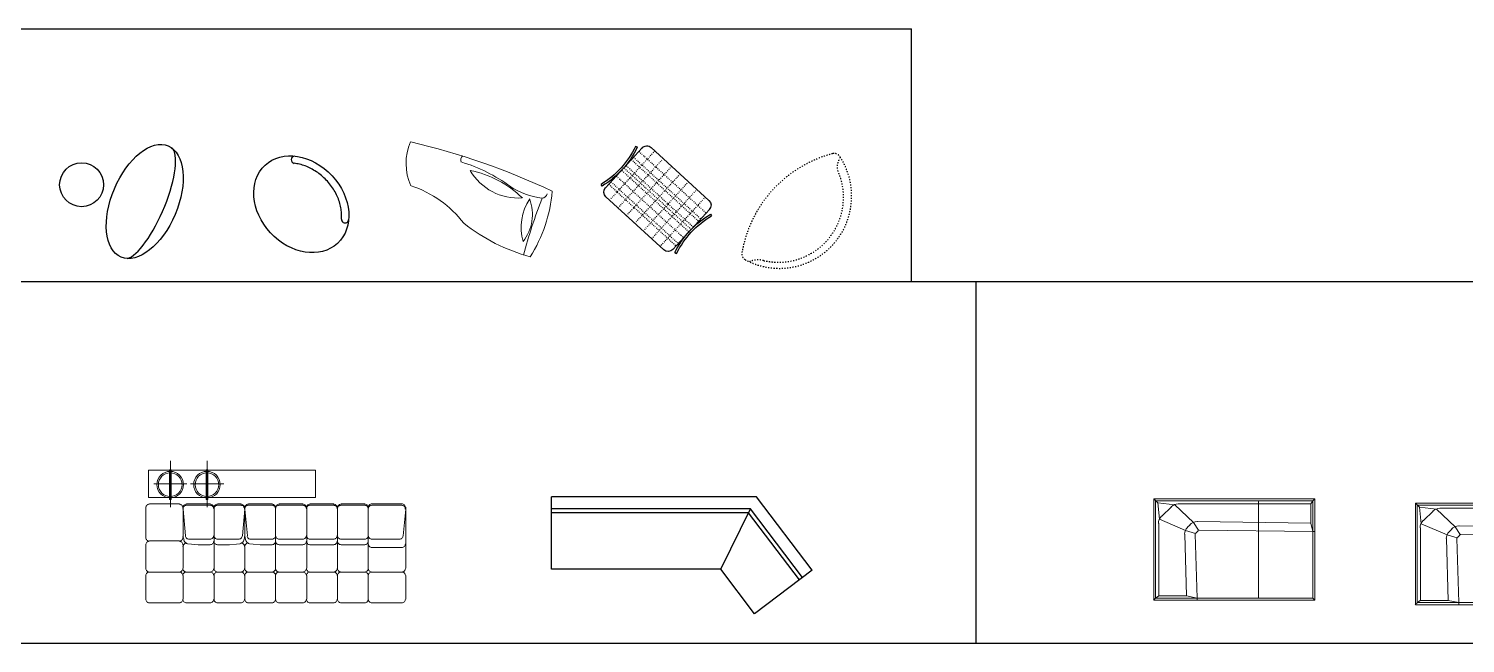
# Model space of a CAD drawing. Extents: x 185064 to 343242, y -369192 to -264966.
# Drawn here: x 240412 to 256315, y -281673 to -274863 of the extents above; entities that cross this region are included whole.
import ezdxf

# ---------------------------------------------------------------- set-up
doc = ezdxf.new("R2010")
doc.units = 0
doc.linetypes.add('ACAD_ISO03W100', pattern=[30, 12, -18])
for name, color, linetype, lineweight in [('0.yi.家具外线', 4, 'Continuous', 13), ('0.yj.家具内线', 8, 'Continuous', 5), ('柱子', 7, 'Continuous', 30)]:
    doc.layers.add(name, color=color, linetype=linetype, lineweight=lineweight)
doc.layers.add('WALL', color=9, linetype='Continuous')

# ---------------------------------------------------------------- blocks, each defined once
blk = doc.blocks.new('3q454q236')
at = {"layer": '0.yi.家具外线', "color": 3}
for centre, radius, start, end in [((40850, -10892), 9526, 174.1224, 186.4691), ((31441, -10632), 719, 45.979, 95.2994), ((33426, -10136), 1486, 179.2176, 213.8568), ((31365, -10709), 68.6, 48.4292, 126.0134), ((33590, -10747), 2182, 177.6719, 197.4925), ((29745, -11817), 2591, 356.5772, 19.2307), ((30470, -11658), 1070, 348.9323, 13.8351), ((31873, -9984), 2041, 256.1727, 283.0129), ((31440, -11821), 91.1, 270.8869, 331.6704), ((31814, -19952), 8093, 86.2824, 92.0757)]:
    blk.add_arc(centre, radius, start, end, dxfattribs=at)
at = {"layer": '0.yj.家具内线', "color": 3}
for centre, radius, start, end in [((32903, -10996), 1436, 172.6214, 205.2464), ((30905, -11310), 760, 336.9013, 40.9665), ((31762, -12388), 703, 54.9651, 104.6322), ((31969, -11239), 606, 230.6391, 288.9582)]:
    blk.add_arc(centre, radius, start, end, dxfattribs=at)
blk = doc.blocks.new('awerawerte')
at = {"layer": '柱子', "color": 3, "lineweight": -2}
for p, q in [((553618, -1153911), (553888, -1153127)), ((553818, -1153146), (553788, -1153145)), ((554015, -1153065), (555154, -1153457)), ((555216, -1153584), (555081, -1153976)), ((555260, -1153642), (555284, -1153660)), ((553560, -1153910), (553535, -1153892)), ((553535, -1153892), (553548, -1153901)), ((554819, -1154430), (553680, -1154038)), ((554946, -1154368), (555081, -1153976)), ((554993, -1154403), (555023, -1154404)), ((555023, -1154404), (555008, -1154404))]:
    blk.add_line(p, q, dxfattribs=at)
at = {"layer": '柱子', "color": 3, "linetype": 'ACAD_ISO03W100', "lineweight": -2}
for p, q in [((554087, -1153090), (553752, -1154063)), ((554253, -1153147), (553918, -1154120)), ((555137, -1153814), (553809, -1153357)), ((555153, -1153767), (553825, -1153310)), ((555193, -1153652), (553865, -1153195)), ((554419, -1153204), (554084, -1154177)), ((554584, -1153261), (554250, -1154234)), ((554750, -1153319), (554416, -1154291)), ((554916, -1153376), (554582, -1154348)), ((553737, -1153567), (555065, -1154024)), ((553753, -1153519), (555081, -1153976)), ((553769, -1153472), (555097, -1153929)), ((555082, -1153433), (554748, -1154406)), ((554969, -1154301), (553642, -1153844)), ((554986, -1154253), (553658, -1153796)), ((555025, -1154138), (553697, -1153681))]:
    blk.add_line(p, q, dxfattribs=at)
at = {"layer": '柱子', "color": 3, "lineweight": -2}
for centre, radius, start, end in [((552405, -1153095), 1383, 324.7935, 357.9419), ((552405, -1153095), 1413, 324.7935, 357.9419), ((553983, -1153160), 100, 71.0084, 161.0084), ((555121, -1153552), 100, 341.0084, 71.0084), ((556405, -1154471), 1413, 144.0748, 177.2233), ((556405, -1154471), 1383, 144.0748, 177.2233), ((553713, -1153944), 100, 161.0084, 251.0084), ((554852, -1154336), 100, 251.0084, 341.0084)]:
    blk.add_arc(centre, radius, start, end, dxfattribs=at)
blk = doc.blocks.new('w123333')
at = {"color": 3, "lineweight": 0}
for points in [[(236450, -313044), (238234, -313044)], [(236450, -314169), (236450, -313044)], [(236472, -313067), (236450, -313044)], [(237754, -313067), (236472, -313067), (236472, -313806)], [(237075, -314147), (237075, -313067)], [(237754, -313067), (237754, -313044)], [(237776, -313777), (237754, -313067)], [(237754, -313067), (238215, -313067)], [(237871, -313092), (237754, -313067)], [(237890, -313777), (237871, -313092)], [(237871, -313092), (238180, -313092)], [(238180, -313897), (238180, -313092)], [(238182, -313091), (238211, -313070), (238236, -313045)], [(238215, -313067), (238215, -314147)], [(238234, -313044), (238234, -314169)], [(236472, -313806), (236450, -313806)], [(237732, -313821), (236472, -313806)], [(236472, -313806), (236472, -314147)], [(236472, -313806), (236497, -313900)], [(236472, -314112), (236472, -313900)], [(237751, -313916), (236497, -313900)], [(236497, -313900), (236497, -314112)], [(237732, -313821), (237740, -313820), (237746, -313816)], [(238003, -314102), (237795, -313907), (237738, -313821)], [(237744, -313815), (237770, -313787)], [(237753, -313916), (237776, -313914), (237799, -313907), (237819, -313896), (237837, -313881)], [(237772, -313785), (237775, -313781), (237776, -313776)], [(237773, -313783), (237883, -313818)], [(237833, -313881), (237861, -313853)], [(237862, -313852), (237875, -313835), (237885, -313817), (237891, -313797), (237893, -313776)], [(238171, -313941), (237883, -313818)], [(238149, -313976), (238164, -313959), (238174, -313939), (238181, -313918), (238183, -313895)], [(237964, -314112), (237985, -314110), (238006, -314104), (238025, -314094), (238042, -314081)], [(238171, -313941), (238190, -314124), (238003, -314102)], [(238038, -314080), (238145, -313976)], [(236472, -314147), (236450, -314169)], [(236450, -314169), (238234, -314169)], [(236497, -314112), (236472, -314147)], [(236472, -314147), (238215, -314147)], [(236497, -314112), (237962, -314112)], [(238190, -314124), (238234, -314169)]]:
    blk.add_lwpolyline(points, dxfattribs=at)
blk = doc.blocks.new('4555')
h = blk.add_hatch(color=1)
h.dxf.hatch_style = 2
h.paths.add_polyline_path([(273450, -303286), (273455, -303288), (273457, -303294), (273455, -303300), (273450, -303302), (273444, -303300), (273442, -303294), (273444, -303288)])
h = blk.add_hatch(color=1)
h.dxf.hatch_style = 2
h.paths.add_polyline_path([(273857, -303286), (273862, -303288), (273865, -303294), (273862, -303300), (273857, -303302), (273851, -303300), (273849, -303294), (273851, -303288)])
h = blk.add_hatch(color=3)
h.dxf.hatch_style = 2
h.paths.add_polyline_path([(276055, -303703), (276060, -303705), (276063, -303711), (276060, -303716), (276055, -303719), (276049, -303716), (276047, -303711), (276049, -303705)])
at = {"color": 1, "lineweight": 0}
for points in [[(273450, -303177), (273450, -303689)], [(273857, -303177), (273857, -303689)], [(273450, -303275), (273440, -303275)], [(273857, -303275), (273847, -303275)], [(273633, -303433), (273266, -303433)], [(274040, -303433), (273674, -303433)]]:
    blk.add_lwpolyline(points, dxfattribs=at)
for points in [[(273206, -303585), (273206, -303281), (275057, -303281), (275057, -303585)], [(273440, -303607), (273440, -303275), (273459, -303275), (273459, -303607)], [(273847, -303607), (273847, -303275), (273866, -303275), (273866, -303607)]]:
    blk.add_lwpolyline(points, close=True, dxfattribs=at)
at = {"color": 3, "lineweight": 0}
for points in [[(273217, -303657), (273209, -303658), (273202, -303660), (273195, -303664), (273190, -303669), (273185, -303675), (273181, -303681), (273179, -303689), (273178, -303697)], [(273178, -303695), (273178, -304027)], [(273551, -303654), (273219, -303654)], [(273588, -303697), (273588, -303689), (273585, -303681), (273582, -303675), (273577, -303669), (273571, -303664), (273564, -303660), (273557, -303658), (273549, -303657)], [(273628, -303657), (273620, -303658), (273613, -303660), (273606, -303664), (273600, -303669), (273595, -303675), (273592, -303681), (273589, -303689), (273588, -303697)], [(273628, -303670), (273620, -303671), (273612, -303673), (273605, -303677), (273599, -303683), (273594, -303689), (273591, -303697), (273589, -303705), (273589, -303713)], [(273592, -303695), (273592, -304014)], [(273592, -304027), (273592, -303695)], [(273617, -304008), (273592, -303714)], [(273892, -303654), (273630, -303654)], [(273892, -303670), (273630, -303670)], [(273930, -303697), (273929, -303689), (273926, -303681), (273923, -303675), (273918, -303669), (273912, -303664), (273905, -303660), (273898, -303658), (273890, -303657)], [(273930, -303709), (273929, -303701), (273926, -303694), (273923, -303687), (273918, -303681), (273912, -303677), (273905, -303673), (273898, -303671), (273890, -303670)], [(273972, -303657), (273964, -303658), (273957, -303660), (273950, -303664), (273944, -303669), (273939, -303675), (273936, -303681), (273933, -303689), (273933, -303697)], [(273972, -303670), (273964, -303671), (273957, -303673), (273950, -303677), (273944, -303681), (273939, -303687), (273936, -303694), (273933, -303701), (273933, -303709)], [(273933, -303695), (273933, -304368)], [(273933, -303695), (273933, -304368)], [(273974, -303654), (274233, -303654)], [(273974, -303670), (274233, -303670)], [(274271, -303697), (274270, -303689), (274267, -303681), (274264, -303675), (274259, -303669), (274253, -303664), (274246, -303660), (274239, -303658), (274231, -303657)], [(274270, -303713), (274270, -303705), (274269, -303697), (274265, -303689), (274260, -303683), (274254, -303677), (274247, -303673), (274239, -303671), (274231, -303670)], [(274248, -304008), (274274, -303714)], [(274313, -303657), (274305, -303658), (274298, -303660), (274291, -303664), (274285, -303669), (274280, -303675), (274277, -303681), (274275, -303689), (274274, -303697)], [(274313, -303670), (274305, -303671), (274297, -303673), (274290, -303677), (274284, -303683), (274279, -303689), (274276, -303697), (274274, -303705), (274274, -303713)], [(274274, -303695), (274274, -304014)], [(274274, -303695), (274274, -304014)], [(274302, -304008), (274274, -303714)], [(274577, -303654), (274315, -303654)], [(274577, -303670), (274315, -303670)], [(274615, -303697), (274614, -303689), (274612, -303681), (274608, -303675), (274603, -303669), (274597, -303664), (274591, -303660), (274583, -303658), (274575, -303657)], [(274615, -303709), (274614, -303701), (274612, -303694), (274608, -303687), (274603, -303681), (274597, -303677), (274591, -303673), (274583, -303671), (274575, -303670)], [(274654, -303657), (274646, -303658), (274639, -303660), (274632, -303664), (274626, -303669), (274622, -303675), (274618, -303681), (274616, -303689), (274615, -303697)], [(274654, -303670), (274646, -303671), (274639, -303673), (274632, -303677), (274626, -303681), (274622, -303687), (274618, -303694), (274616, -303701), (274615, -303709)], [(274798, -303654), (274656, -303654)], [(274656, -303670), (274798, -303670)], [(274798, -303654), (274918, -303654)], [(274918, -303670), (274798, -303670)], [(274956, -303697), (274955, -303689), (274953, -303681), (274949, -303675), (274944, -303669), (274938, -303664), (274932, -303660), (274924, -303658), (274916, -303657)], [(274956, -303709), (274955, -303701), (274953, -303694), (274949, -303687), (274944, -303681), (274938, -303677), (274932, -303673), (274924, -303671), (274916, -303670)], [(274995, -303657), (274987, -303658), (274980, -303660), (274973, -303664), (274967, -303669), (274963, -303675), (274959, -303681), (274957, -303689), (274956, -303697)], [(274995, -303670), (274987, -303671), (274980, -303673), (274973, -303677), (274967, -303681), (274963, -303687), (274959, -303694), (274957, -303701), (274956, -303709)], [(275139, -303654), (274997, -303654)], [(274997, -303670), (275139, -303670)], [(275139, -303654), (275259, -303654)], [(275259, -303670), (275139, -303670)], [(275297, -303697), (275296, -303689), (275294, -303681), (275290, -303675), (275285, -303669), (275279, -303664), (275273, -303660), (275265, -303658), (275257, -303657)], [(275297, -303709), (275296, -303701), (275294, -303694), (275290, -303687), (275285, -303681), (275279, -303677), (275273, -303673), (275265, -303671), (275257, -303670)], [(275340, -303657), (275332, -303658), (275324, -303660), (275317, -303664), (275312, -303669), (275307, -303675), (275303, -303681), (275301, -303689), (275300, -303697)], [(275340, -303670), (275332, -303671), (275324, -303673), (275317, -303677), (275312, -303681), (275307, -303687), (275303, -303694), (275301, -303701), (275300, -303709)], [(275480, -303654), (275341, -303654)], [(275341, -303670), (275480, -303670)], [(275480, -303654), (275603, -303654)], [(275603, -303670), (275480, -303670)], [(275641, -303697), (275640, -303689), (275638, -303681), (275634, -303675), (275630, -303669), (275624, -303664), (275617, -303660), (275610, -303658), (275602, -303657)], [(275641, -303709), (275640, -303701), (275638, -303694), (275634, -303687), (275630, -303681), (275624, -303677), (275617, -303673), (275610, -303671), (275602, -303670)], [(275681, -303654), (275673, -303655), (275665, -303657), (275659, -303661), (275653, -303666), (275648, -303671), (275644, -303678), (275642, -303686), (275641, -303694)], [(275681, -303670), (275673, -303671), (275665, -303673), (275659, -303677), (275653, -303681), (275648, -303687), (275644, -303694), (275642, -303701), (275641, -303709)], [(275682, -303654), (276014, -303654)], [(275682, -303670), (276014, -303670)], [(276052, -303694), (276051, -303686), (276049, -303678), (276045, -303671), (276040, -303666), (276034, -303661), (276028, -303657), (276020, -303655), (276012, -303654)], [(276051, -303713), (276051, -303705), (276050, -303697), (276046, -303689), (276041, -303683), (276035, -303677), (276028, -303673), (276020, -303671), (276012, -303670)], [(276026, -304008), (276055, -303711)], [(276055, -303692), (276055, -304042)], [(273178, -304028), (273179, -304036), (273181, -304044), (273185, -304050), (273190, -304056), (273195, -304061), (273202, -304065), (273209, -304067), (273217, -304068)], [(273219, -304065), (273551, -304065)], [(273551, -304065), (273219, -304065)], [(273549, -304068), (273557, -304067), (273564, -304065), (273571, -304061), (273577, -304056), (273582, -304050), (273585, -304044), (273588, -304036), (273588, -304028)], [(273588, -304016), (273590, -304026)], [(273592, -304024), (273601, -304055)], [(273599, -304056), (273604, -304068), (273611, -304077)], [(273617, -304010), (273618, -304017), (273621, -304024), (273625, -304030), (273630, -304035), (273635, -304040), (273642, -304043), (273649, -304045), (273656, -304046)], [(273658, -304046), (273892, -304046)], [(273890, -304046), (273898, -304045), (273905, -304043), (273912, -304039), (273918, -304034), (273923, -304028), (273926, -304022), (273929, -304014), (273930, -304006)], [(273890, -304106), (273898, -304105), (273905, -304103), (273912, -304099), (273918, -304094), (273923, -304088), (273926, -304082), (273929, -304074), (273930, -304066)], [(273933, -304006), (273933, -304014), (273936, -304022), (273939, -304028), (273944, -304034), (273950, -304039), (273957, -304043), (273964, -304045), (273972, -304046)], [(273933, -304066), (273933, -304074), (273936, -304082), (273939, -304088), (273944, -304094), (273950, -304099), (273957, -304103), (273964, -304105), (273972, -304106)], [(274207, -304046), (273974, -304046)], [(274206, -304046), (274213, -304045), (274220, -304043), (274227, -304040), (274233, -304035), (274237, -304030), (274241, -304024), (274244, -304017), (274245, -304010)], [(274251, -304077), (274259, -304068), (274263, -304056)], [(274274, -304024), (274264, -304055)], [(274269, -304026), (274271, -304016)], [(274274, -304016), (274275, -304026)], [(274277, -304024), (274283, -304055)], [(274284, -304056), (274289, -304068), (274297, -304077)], [(274299, -304010), (274300, -304017), (274303, -304024), (274307, -304030), (274312, -304035), (274317, -304040), (274324, -304043), (274331, -304045), (274338, -304046)], [(274340, -304046), (274577, -304046)], [(274575, -304046), (274583, -304045), (274591, -304043), (274597, -304039), (274603, -304034), (274608, -304028), (274612, -304022), (274614, -304014), (274615, -304006)], [(274575, -304106), (274583, -304105), (274591, -304103), (274597, -304099), (274603, -304094), (274608, -304088), (274612, -304082), (274614, -304074), (274615, -304066)], [(274615, -304006), (274616, -304014), (274618, -304022), (274622, -304028), (274626, -304034), (274632, -304039), (274639, -304043), (274646, -304045), (274654, -304046)], [(274615, -304066), (274616, -304074), (274618, -304082), (274622, -304088), (274626, -304094), (274632, -304099), (274639, -304103), (274646, -304105), (274654, -304106)], [(274656, -304046), (274798, -304046)], [(274918, -304046), (274798, -304046)], [(274916, -304046), (274924, -304045), (274932, -304043), (274938, -304039), (274944, -304034), (274949, -304028), (274953, -304022), (274955, -304014), (274956, -304006)], [(274916, -304106), (274924, -304105), (274932, -304103), (274938, -304099), (274944, -304094), (274949, -304088), (274953, -304082), (274955, -304074), (274956, -304066)], [(274956, -304006), (274957, -304014), (274959, -304022), (274963, -304028), (274967, -304034), (274973, -304039), (274980, -304043), (274987, -304045), (274995, -304046)], [(274956, -304066), (274957, -304074), (274959, -304082), (274963, -304088), (274967, -304094), (274973, -304099), (274980, -304103), (274987, -304105), (274995, -304106)], [(274997, -304046), (275139, -304046)], [(275259, -304046), (275139, -304046)], [(275257, -304046), (275265, -304045), (275273, -304043), (275279, -304039), (275285, -304034), (275290, -304028), (275294, -304022), (275296, -304014), (275297, -304006)], [(275257, -304106), (275265, -304105), (275273, -304103), (275279, -304099), (275285, -304094), (275290, -304088), (275294, -304082), (275296, -304074), (275297, -304066)], [(275300, -304006), (275301, -304014), (275303, -304022), (275307, -304028), (275312, -304034), (275317, -304039), (275324, -304043), (275332, -304045), (275340, -304046)], [(275300, -304066), (275301, -304074), (275303, -304082), (275307, -304088), (275312, -304094), (275317, -304099), (275324, -304103), (275332, -304105), (275340, -304106)], [(275341, -304046), (275480, -304046)], [(275603, -304046), (275480, -304046)], [(275602, -304046), (275610, -304045), (275617, -304043), (275624, -304039), (275630, -304034), (275634, -304028), (275638, -304022), (275640, -304014), (275641, -304006)], [(275602, -304106), (275610, -304105), (275617, -304103), (275624, -304099), (275630, -304094), (275634, -304088), (275638, -304082), (275640, -304074), (275641, -304066)], [(275641, -304006), (275642, -304014), (275644, -304022), (275648, -304028), (275653, -304034), (275659, -304039), (275665, -304043), (275673, -304045), (275681, -304046)], [(275988, -304046), (275682, -304046)], [(275987, -304046), (275994, -304045), (276002, -304043), (276008, -304040), (276014, -304035), (276019, -304030), (276022, -304024), (276025, -304017), (276026, -304009)], [(276055, -304042), (276055, -304368)], [(273217, -304068), (273209, -304069), (273202, -304071), (273195, -304074), (273190, -304079), (273185, -304085), (273181, -304092), (273179, -304099), (273178, -304107)], [(273178, -304106), (273178, -304368)], [(273588, -304107), (273588, -304099), (273585, -304092), (273582, -304085), (273577, -304079), (273571, -304074), (273564, -304071), (273557, -304069), (273549, -304068)], [(273622, -304086), (273609, -304093), (273598, -304103), (273591, -304116), (273589, -304130)], [(273592, -304368), (273592, -304106)], [(273592, -304128), (273592, -304368)], [(273614, -304077), (273623, -304087)], [(273621, -304086), (273630, -304092), (273640, -304096)], [(273642, -304096), (273683, -304102), (273759, -304106)], [(273759, -304106), (273892, -304106)], [(274106, -304106), (273974, -304106)], [(274223, -304096), (274182, -304102), (274106, -304106)], [(274219, -304096), (274229, -304092), (274238, -304086)], [(274274, -304130), (274271, -304116), (274264, -304103), (274253, -304093), (274240, -304086)], [(274252, -304077), (274242, -304087)], [(274304, -304086), (274291, -304093), (274281, -304103), (274274, -304116), (274271, -304130)], [(274274, -304128), (274274, -304368)], [(274274, -304128), (274274, -304368)], [(274296, -304077), (274308, -304087)], [(274306, -304086), (274315, -304092), (274325, -304096)], [(274327, -304096), (274368, -304102), (274444, -304106)], [(274444, -304106), (274577, -304106)], [(274656, -304106), (274798, -304106)], [(274918, -304106), (274798, -304106)], [(274997, -304106), (275139, -304106)], [(275259, -304106), (275139, -304106)], [(275341, -304106), (275480, -304106)], [(275603, -304106), (275480, -304106)], [(275641, -304098), (275642, -304106), (275644, -304113), (275648, -304120), (275653, -304126), (275659, -304130), (275665, -304134), (275673, -304136), (275681, -304137)], [(276014, -304137), (275682, -304137)], [(276012, -304137), (276020, -304136), (276028, -304134), (276034, -304130), (276040, -304126), (276045, -304120), (276049, -304113), (276051, -304106), (276052, -304098)], [(273178, -304369), (273179, -304377), (273181, -304385), (273185, -304391), (273190, -304397), (273195, -304402), (273202, -304406), (273209, -304408), (273217, -304409)], [(273549, -304409), (273557, -304408), (273564, -304406), (273571, -304402), (273577, -304397), (273582, -304391), (273585, -304385), (273588, -304377), (273588, -304369)], [(273588, -304369), (273589, -304377), (273592, -304385), (273595, -304391), (273600, -304397), (273606, -304402), (273613, -304406), (273620, -304408), (273628, -304409)], [(273890, -304409), (273898, -304408), (273905, -304406), (273912, -304402), (273918, -304397), (273923, -304391), (273926, -304385), (273929, -304377), (273930, -304369)], [(273933, -304369), (273933, -304377), (273936, -304385), (273939, -304391), (273944, -304397), (273950, -304402), (273957, -304406), (273964, -304408), (273972, -304409)], [(274231, -304409), (274239, -304408), (274246, -304406), (274253, -304402), (274259, -304397), (274264, -304391), (274267, -304385), (274270, -304377), (274271, -304369)], [(274274, -304369), (274275, -304377), (274277, -304385), (274280, -304391), (274285, -304397), (274291, -304402), (274298, -304406), (274305, -304408), (274313, -304409)], [(274575, -304409), (274583, -304408), (274591, -304406), (274597, -304402), (274603, -304397), (274608, -304391), (274612, -304385), (274614, -304377), (274615, -304369)], [(274615, -304369), (274616, -304377), (274618, -304385), (274622, -304391), (274626, -304397), (274632, -304402), (274639, -304406), (274646, -304408), (274654, -304409)], [(274916, -304409), (274924, -304408), (274932, -304406), (274938, -304402), (274944, -304397), (274949, -304391), (274953, -304385), (274955, -304377), (274956, -304369)], [(274956, -304369), (274957, -304377), (274959, -304385), (274963, -304391), (274967, -304397), (274973, -304402), (274980, -304406), (274987, -304408), (274995, -304409)], [(275257, -304409), (275265, -304408), (275273, -304406), (275279, -304402), (275285, -304397), (275290, -304391), (275294, -304385), (275296, -304377), (275297, -304369)], [(275300, -304369), (275301, -304377), (275303, -304385), (275307, -304391), (275312, -304397), (275317, -304402), (275324, -304406), (275332, -304408), (275340, -304409)], [(275602, -304409), (275610, -304408), (275617, -304406), (275624, -304402), (275630, -304397), (275634, -304391), (275638, -304385), (275640, -304377), (275641, -304369)], [(275641, -304369), (275642, -304377), (275644, -304385), (275648, -304391), (275653, -304397), (275659, -304402), (275665, -304406), (275673, -304408), (275681, -304409)], [(276012, -304409), (276020, -304408), (276028, -304406), (276034, -304402), (276040, -304397), (276045, -304391), (276049, -304385), (276051, -304377), (276052, -304369)], [(273217, -304409), (273209, -304410), (273202, -304412), (273195, -304416), (273190, -304420), (273185, -304426), (273181, -304433), (273179, -304440), (273178, -304448)], [(273178, -304447), (273178, -304709)], [(273219, -304409), (273551, -304409)], [(273551, -304409), (273219, -304409)], [(273588, -304448), (273588, -304440), (273585, -304433), (273582, -304426), (273577, -304420), (273571, -304416), (273564, -304412), (273557, -304410), (273549, -304409)], [(273628, -304409), (273620, -304410), (273613, -304412), (273606, -304416), (273600, -304420), (273595, -304426), (273592, -304433), (273589, -304440), (273588, -304448)], [(273592, -304447), (273592, -304709)], [(273592, -304709), (273592, -304447)], [(273892, -304409), (273630, -304409)], [(273892, -304409), (273630, -304409)], [(273930, -304448), (273929, -304440), (273926, -304433), (273923, -304426), (273918, -304420), (273912, -304416), (273905, -304412), (273898, -304410), (273890, -304409)], [(273972, -304409), (273964, -304410), (273957, -304412), (273950, -304416), (273944, -304420), (273939, -304426), (273936, -304433), (273933, -304440), (273933, -304448)], [(273933, -304709), (273933, -304447)], [(273933, -304709), (273933, -304447)], [(273974, -304409), (274233, -304409)], [(273974, -304409), (274233, -304409)], [(274271, -304448), (274270, -304440), (274267, -304433), (274264, -304426), (274259, -304420), (274253, -304416), (274246, -304412), (274239, -304410), (274231, -304409)], [(274313, -304409), (274305, -304410), (274298, -304412), (274291, -304416), (274285, -304420), (274280, -304426), (274277, -304433), (274275, -304440), (274274, -304448)], [(274274, -304447), (274274, -304709)], [(274274, -304709), (274274, -304447)], [(274315, -304409), (274577, -304409)], [(274577, -304409), (274315, -304409)], [(274615, -304448), (274614, -304440), (274612, -304433), (274608, -304426), (274603, -304420), (274597, -304416), (274591, -304412), (274583, -304410), (274575, -304409)], [(274654, -304409), (274646, -304410), (274639, -304412), (274632, -304416), (274626, -304420), (274622, -304426), (274618, -304433), (274616, -304440), (274615, -304448)], [(274615, -304447), (274615, -304709)], [(274615, -304709), (274615, -304447)], [(274656, -304409), (274918, -304409)], [(274918, -304409), (274656, -304409)], [(274956, -304448), (274955, -304440), (274953, -304433), (274949, -304426), (274944, -304420), (274938, -304416), (274932, -304412), (274924, -304410), (274916, -304409)], [(274995, -304409), (274987, -304410), (274980, -304412), (274973, -304416), (274967, -304420), (274963, -304426), (274959, -304433), (274957, -304440), (274956, -304448)], [(274959, -304447), (274959, -304709)], [(274959, -304709), (274959, -304447)], [(274997, -304409), (275259, -304409)], [(275259, -304409), (274997, -304409)], [(275297, -304448), (275296, -304440), (275294, -304433), (275290, -304426), (275285, -304420), (275279, -304416), (275273, -304412), (275265, -304410), (275257, -304409)], [(275340, -304409), (275332, -304410), (275324, -304412), (275317, -304416), (275312, -304420), (275307, -304426), (275303, -304433), (275301, -304440), (275300, -304448)], [(275300, -304447), (275300, -304709)], [(275300, -304709), (275300, -304447)], [(275341, -304409), (275603, -304409)], [(275603, -304409), (275341, -304409)], [(275641, -304448), (275640, -304440), (275638, -304433), (275634, -304426), (275630, -304420), (275624, -304416), (275617, -304412), (275610, -304410), (275602, -304409)], [(275681, -304409), (275673, -304410), (275665, -304412), (275659, -304416), (275653, -304420), (275648, -304426), (275644, -304433), (275642, -304440), (275641, -304448)], [(275641, -304447), (275641, -304709)], [(275682, -304409), (276014, -304409)], [(276052, -304448), (276051, -304440), (276049, -304433), (276045, -304426), (276040, -304420), (276034, -304416), (276028, -304412), (276020, -304410), (276012, -304409)], [(276055, -304447), (276055, -304709)], [(273178, -304710), (273179, -304718), (273181, -304726), (273185, -304732), (273190, -304738), (273195, -304743), (273202, -304747), (273209, -304749), (273217, -304750)], [(273219, -304750), (273551, -304750)], [(273549, -304750), (273557, -304749), (273564, -304747), (273571, -304743), (273577, -304738), (273582, -304732), (273585, -304726), (273588, -304718), (273588, -304710)], [(273588, -304710), (273589, -304718), (273592, -304726), (273595, -304732), (273600, -304738), (273606, -304743), (273613, -304747), (273620, -304749), (273628, -304750)], [(273630, -304750), (273892, -304750)], [(273890, -304750), (273898, -304749), (273905, -304747), (273912, -304743), (273918, -304738), (273923, -304732), (273926, -304726), (273929, -304718), (273930, -304710)], [(273933, -304710), (273933, -304718), (273936, -304726), (273939, -304732), (273944, -304738), (273950, -304743), (273957, -304747), (273964, -304749), (273972, -304750)], [(274233, -304750), (273974, -304750)], [(274231, -304750), (274239, -304749), (274246, -304747), (274253, -304743), (274259, -304738), (274264, -304732), (274267, -304726), (274270, -304718), (274271, -304710)], [(274274, -304710), (274275, -304718), (274277, -304726), (274280, -304732), (274285, -304738), (274291, -304743), (274298, -304747), (274305, -304749), (274313, -304750)], [(274577, -304750), (274315, -304750)], [(274575, -304750), (274583, -304749), (274591, -304747), (274597, -304743), (274603, -304738), (274608, -304732), (274612, -304726), (274614, -304718), (274615, -304710)], [(274615, -304710), (274616, -304718), (274618, -304726), (274622, -304732), (274626, -304738), (274632, -304743), (274639, -304747), (274646, -304749), (274654, -304750)], [(274918, -304750), (274656, -304750)], [(274916, -304750), (274924, -304749), (274932, -304747), (274938, -304743), (274944, -304738), (274949, -304732), (274953, -304726), (274955, -304718), (274956, -304710)], [(274956, -304710), (274957, -304718), (274959, -304726), (274963, -304732), (274967, -304738), (274973, -304743), (274980, -304747), (274987, -304749), (274995, -304750)], [(275259, -304750), (274997, -304750)], [(275257, -304750), (275265, -304749), (275273, -304747), (275279, -304743), (275285, -304738), (275290, -304732), (275294, -304726), (275296, -304718), (275297, -304710)], [(275300, -304710), (275301, -304718), (275303, -304726), (275307, -304732), (275312, -304738), (275317, -304743), (275324, -304747), (275332, -304749), (275340, -304750)], [(275603, -304750), (275341, -304750)], [(275602, -304750), (275610, -304749), (275617, -304747), (275624, -304743), (275630, -304738), (275634, -304732), (275638, -304726), (275640, -304718), (275641, -304710)], [(275641, -304710), (275642, -304718), (275644, -304726), (275648, -304732), (275653, -304738), (275659, -304743), (275665, -304747), (275673, -304749), (275681, -304750)], [(275682, -304750), (276014, -304750)], [(275682, -304750), (276014, -304750)], [(276012, -304750), (276020, -304749), (276028, -304747), (276034, -304743), (276040, -304738), (276045, -304732), (276049, -304726), (276051, -304718), (276052, -304710)]]:
    blk.add_lwpolyline(points, dxfattribs=at)
for points in [[(274615, -304368), (274615, -303695), (274615, -304368), (274615, -303695)], [(274959, -304368), (274959, -303695)], [(274959, -304368), (274959, -303695)], [(275300, -304368), (275300, -303695)], [(275300, -304368), (275300, -303695)], [(275641, -304368), (275641, -303695)], [(275641, -304368), (275641, -303695)], [(275641, -304709), (275641, -304447)]]:
    blk.add_lwpolyline(points, close=True, dxfattribs=at)
at = {"color": 1, "lineweight": 0}
for centre, radius in [((273448, -303441), 147), ((273448, -303441), 131), ((273855, -303441), 147), ((273855, -303441), 131)]:
    blk.add_circle(centre, radius, dxfattribs=at)
blk = doc.blocks.new('A$C1BAB493B')
at = {"layer": 'WALL', "color": 3}
for p, q in [((0, 495), (0, 1295)), ((1872, 495), (2202, 1162)), ((2884, 484), (2247, 0))]:
    blk.add_line(p, q, dxfattribs=at)
for points in [[(2884, 484), (2269, 1295), (0, 1295)], [(2778, 403), (2202, 1162), (0, 1162)], [(2743, 376), (2180, 1117), (0, 1117)], [(2247, 0), (1872, 495), (0, 495)]]:
    blk.add_lwpolyline(points, dxfattribs=at)

msp = doc.modelspace()

# ---------------------------------------------------------------- linework, layer by layer
at = {"color": 8}
for p, q in [((185064, -274863), (250185, -274863)), ((250185, -277663), (250185, -274863)), ((185064, -277663), (310328, -277663)), ((250900, -281673), (250900, -277663)), ((185064, -281673), (343242, -281673))]:
    msp.add_line(p, q, dxfattribs=at)
at = {"color": 3}
msp.add_circle((240997, -276592), 243, dxfattribs=at)
for centre, start, end in [((243358, -276315), 92.215, 260.8367), ((243914, -276974), 177.9569, 2.9587)]:
    msp.add_arc(centre, 40.2, start, end, dxfattribs=at)
at = {"color": 3, "linetype": 'ACAD_ISO03W100'}
for centre, radius, start, end in [((249662, -277576), 1374, 104.7465, 169.7933), ((248722, -276718), 800, 241.7661, 32.2426), ((249326, -276325), 80, 24.9952, 99.7594), ((248386, -277355), 80, 162.9677, 237.7319)]:
    msp.add_arc(centre, radius, start, end, dxfattribs=at)
at = {"color": 1, "linetype": 'ACAD_ISO03W100'}
for centre, radius, start, end in [((249569, -276404), 208, 146.1978, 183.9843), ((248711, -276730), 721, 256.8878, 25.63), ((248486, -277646), 222, 73.8706, 117.0392)]:
    msp.add_arc(centre, radius, start, end, dxfattribs=at)
at = {"color": 3}
for centre, major_axis, ratio in [((241696, -276778), (261, 616), 0.545882), ((243429, -276808), (-401, 433), 0.78777)]:
    msp.add_ellipse(centre, major_axis=major_axis, ratio=ratio, dxfattribs=at)
at = {"color": 1}
msp.add_ellipse((241721, -276791), major_axis=(261, 616), ratio=0.293201, start_param=3.347421, end_param=6.196264, dxfattribs=at)
at = {"color": 3}
msp.add_open_spline([(243874, -276972), (243875, -276962), (243875, -276951), (243876, -276920), (243875, -276899), (243870, -276857), (243866, -276836), (243855, -276793), (243848, -276771), (243831, -276728), (243822, -276707), (243800, -276665), (243788, -276645), (243761, -276605), (243746, -276586), (243715, -276549), (243698, -276531), (243663, -276498), (243644, -276483), (243606, -276454), (243586, -276440), (243546, -276417), (243526, -276406), (243484, -276387), (243463, -276380), (243421, -276367), (243400, -276362), (243370, -276357), (243361, -276355), (243352, -276354)], degree=3, knots=[3.755969, 3.755969, 3.755969, 3.755969, 3.831485, 3.831485, 3.969437, 3.969437, 4.10739, 4.10739, 4.245342, 4.245342, 4.383295, 4.383295, 4.521247, 4.521247, 4.6592, 4.6592, 4.797152, 4.797152, 4.935104, 4.935104, 5.073057, 5.073057, 5.211009, 5.211009, 5.348962, 5.348962, 5.486914, 5.486914, 5.550091, 5.550091, 5.550091, 5.550091], dxfattribs=at)

# ---------------------------------------------------------------- block references
at = {"color": 3, "lineweight": -2, "xscale": -0.7200000000000001, "yscale": 0.7200000000000001, "zscale": 0.7200000000000001, "rotation": 298.4854008979801}
msp.add_blockref('awerawerte', (1167888, -231412), dxfattribs=at)
at = {"xscale": -0.8099999999976709, "yscale": 0.8099999999976715, "zscale": 0.81, "rotation": 71.06319496206537}
msp.add_blockref('3q454q236', (245290, -249473), dxfattribs=at)
for name, p in [('4555', (-31470, 23526)), ('A$C1BAB493B', (246200, -281346))]:
    msp.add_blockref(name, p)
at = {"rotation": 180}
for p in [(491101, -594240), (493998, -594289)]:
    msp.add_blockref('w123333', p, dxfattribs=at)

doc.saveas('drawing.dxf')
